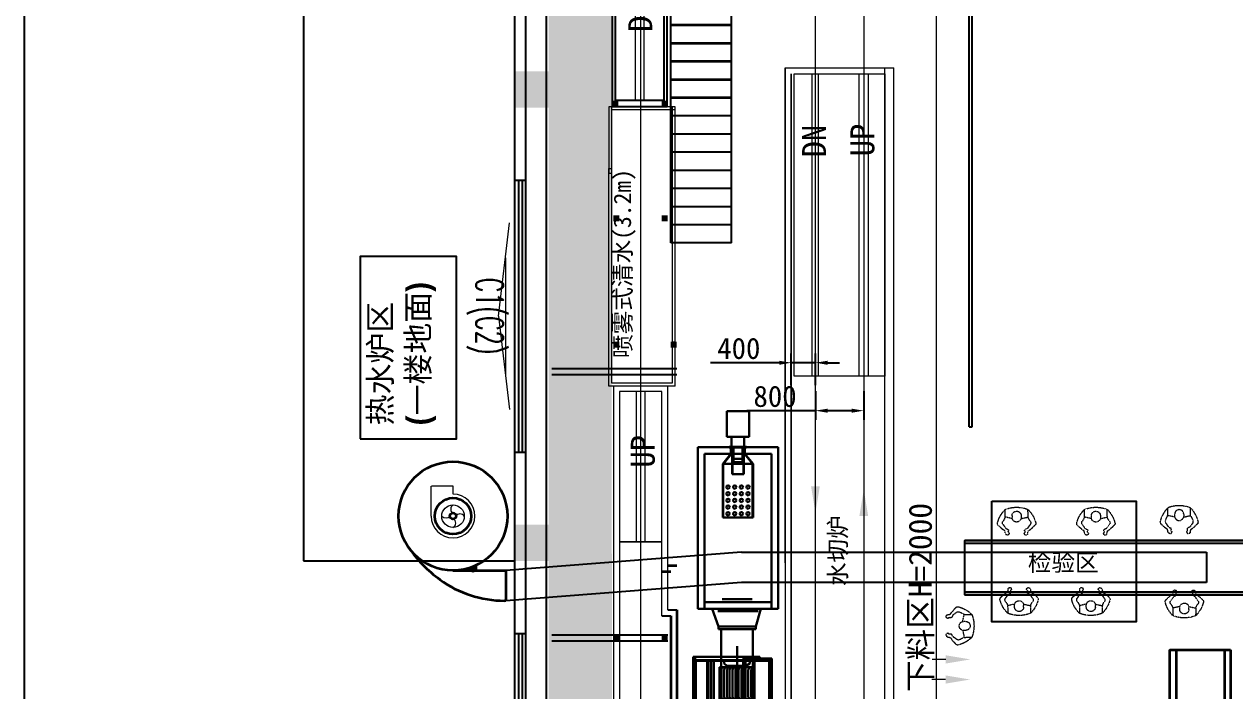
# Model space of a CAD drawing. Header units: millimetres. Extents: x -93009755325 to 1190721, y -74648 to 62868853516.
# Drawn here: x 213480 to 233519, y -49612 to -38585 of the extents above; entities that cross this region are included whole.
import ezdxf
from ezdxf.enums import TextEntityAlignment as Align

# ---------------------------------------------------------------- set-up
doc = ezdxf.new("R2010")
doc.units = ezdxf.units.MM
doc.linetypes.add('PHANTOM2', pattern=[1.25, 0.625, -0.125, 0.125, -0.125, 0.125, -0.125])
doc.layers.get('Defpoints').update_dxf_attribs({"color": 8, "lineweight": 40})
for name, color, linetype, lineweight in [('5', 5, 'PHANTOM2', 5), ('Layer2', 6, 'Continuous', 13), ('Layer6', 3, 'Continuous', 30), ('设备层', 7, 'Continuous', 13)]:
    doc.layers.add(name, color=color, linetype=linetype, lineweight=lineweight)
for name, color, linetype in [('COLUMN', 7, 'Continuous'), ('WALL', 6, 'Continuous'), ('WINDOW', 2, 'Continuous'), ('WINDOW_TEXT', 7, 'Continuous')]:
    doc.layers.add(name, color=color, linetype=linetype)
doc.styles.add('_SIMPLEX', font='SIMPLEX.shx', dxfattribs={"width": 0.6})
doc.styles.add('ISO Proportional', font='isocp.shx', dxfattribs={"bigfont": 'gbcbig.shx'})
doc.styles.add('SIMPLEX', font='SIMPLEX.SHX')
doc.styles.add('style1', font='')
doc.styles.get('style1').set_extended_font_data('FangSong_GB2312')
doc.dimstyles.new('ISO-350', dxfattribs={"dimtxt": 350, "dimasz": 200, "dimexe": 150, "dimexo": 50, "dimgap": 60, "dimtad": 1, "dimdsep": 46, "dimtxsty": 'Standard', "dimcen": 2.5, "dimadec": 0, "dimazin": 0, "dimtfac": 1, "dimtmove": 0, "dimatfit": 3, "dimfxl": 1, "dimarcsym": 0})

# ---------------------------------------------------------------- blocks, each defined once
blk = doc.blocks.new('_WBLK')
for p, q in [((-0.5, 0.5), (0.5, 0.5)), ((0.5, 0.1667), (-0.5, 0.1667)), ((0.5, -0.1667), (-0.5, -0.1667)), ((-0.5, -0.5), (0.5, -0.5))]:
    blk.add_line(p, q)
at = {"layer": 'WINDOW_TEXT', "style": 'SIMPLEX', "flags": 9}
blk.add_attdef('A', text='', height=1, dxfattribs=at).set_placement((0, 1.5), align=Align.MIDDLE)
blk = doc.blocks.new('_FZH')
blk.add_solid([(-0.5, -0.5), (0.5, -0.5), (-0.5, 0.5), (0.5, 0.5)])
blk = doc.blocks.new('R3')
at = {"layer": '5'}
for p, q in [((-252, -268), (-248, -99)), ((-98, -238), (-98, -278)), ((102, -238), (102, -278)), ((256, -268), (252, -99)), ((-410, -445), (-311, -536)), ((-304, -423), (-237, -517)), ((-95, -302), (-252, -268)), ((-237, -517), (-185, -545)), ((99, -302), (256, -268)), ((242, -517), (189, -545)), ((308, -423), (242, -517)), ((414, -445), (315, -536)), ((-255, -575), (-311, -536)), ((-242, -641), (-255, -575)), ((-242, -641), (-231, -656)), ((-208, -665), (-231, -656)), ((-175, -571), (-181, -583)), ((-176, -608), (-160, -626)), ((-160, -626), (-170, -651)), ((181, -608), (165, -626)), ((165, -626), (174, -651)), ((180, -571), (185, -583)), ((212, -665), (236, -656)), ((247, -641), (236, -656)), ((247, -641), (260, -575)), ((260, -575), (315, -536))]:
    blk.add_line(p, q, dxfattribs=at)
for centre, radius, start, end in [((178, -541), 614, 133.9025, 164.8142), ((2, -736), 685, 68.5887, 111.4113), ((2, -238), 100, 0, 180), ((-174, -541), 614, 15.1858, 46.0975), ((-362, -409), 60, 151.784, 217.1893), ((-251, -395), 60, 141.3857, 208.334), ((-529, -183), 290, 322.9556, 342.8949), ((2, -278), 100, 180, 0), ((534, -183), 290, 197.1051, 217.0444), ((255, -395), 60, 331.666, 38.6143), ((366, -409), 60, 322.8107, 28.216), ((-196, -637), 30, 248.0419, 332.1681), ((-194, -563), 20, 336.3947, 64.5612), ((-152, -591), 30, 163.7926, 215.8207), ((201, -637), 30, 207.8319, 291.9581), ((198, -563), 20, 115.4388, 203.6053), ((156, -591), 30, 324.1793, 16.2074)]:
    blk.add_arc(centre, radius, start, end, dxfattribs=at)
blk = doc.blocks.new('gjnxgnnxf')
at = {"layer": '设备层', "color": 0, "lineweight": 35}
for p, q in [((1493501, -62318), (1503501, -62318)), ((1493501, -63318), (1493501, -62318)), ((1503501, -62318), (1503501, -63318)), ((1493501, -62418), (1503501, -62418)), ((1493501, -63218), (1503501, -63218)), ((1503501, -63318), (1493501, -63318))]:
    blk.add_line(p, q, dxfattribs=at)
at = {"layer": '设备层', "color": 0, "lineweight": 35, "insert": (1497481, -62539), "char_height": 400, "width": 8817.29, "attachment_point": 1, "style": 'ISO Proportional'}
blk.add_mtext('{\\fSimSun|b0|i0|c134|p54;补土烘干线}', dxfattribs=at)
blk = doc.blocks.new('rhehshts')
blk.add_lwpolyline([(429650, 254665), (428650, 254665), (428650, 253165), (429650, 253165)], close=True)
at = {"color": 0, "lineweight": 35, "rotation": 270}
blk.add_blockref('gjnxgnnxf', (491968, 1748166), dxfattribs=at)
blk = doc.blocks.new('sascaaaa')
at = {"layer": 'Layer2'}
for p, q in [((437904, 204855), (438454, 204855)), ((438454, 204453), (438454, 204850)), ((438305, 204453), (438454, 204453))]:
    blk.add_line(p, q, dxfattribs=at)
for radius in [207, 49.5]:
    blk.add_circle((437904, 204453), radius, dxfattribs=at)
for centre, radius, start, end in [((437904, 204453), 402, 90, 0), ((437985, 204581), 113, 135.8868, 224.1132), ((437776, 204488), 85.9, 203.5591, 336.4409), ((437850, 204325), 95.2, 304.2036, 55.7964), ((438032, 204401), 94.3, 33.4198, 146.5802)]:
    blk.add_arc(centre, radius, start, end, dxfattribs=at)
blk = doc.blocks.new('ssdgsdgsd')
at = {"color": 6, "lineweight": 35}
blk.add_line((1092869, -176900), (1092869, -177776), dxfattribs=at)
at = {"color": 3, "lineweight": 35}
for p, q in [((1092850, -177231), (1092933, -177231)), ((1092855, -177245), (1092867, -177240)), ((1092861, -177251), (1092855, -177245)), ((1092867, -177240), (1092861, -177251)), ((1092869, -177285), (1092956, -177285)), ((1092889, -177209), (1092889, -177200)), ((1092889, -177200), (1092891, -177202)), ((1092891, -177202), (1092893, -177200)), ((1092891, -177208), (1092891, -177202)), ((1092892, -177273), (1092892, -177189)), ((1092893, -177209), (1092893, -177200))]:
    blk.add_line(p, q, dxfattribs=at)
at = {"color": 0, "lineweight": 35}
for p, q in [((1092369, -177776), (1092369, -177750)), ((1092869, -177776), (1092369, -177776))]:
    blk.add_line(p, q, dxfattribs=at)
at = {"color": 6, "lineweight": 35}
for radius in [900, 300]:
    blk.add_circle((1093769, -176900), radius, dxfattribs=at)
at = {"color": 3, "lineweight": 35}
for centre, radius in [((1093769, -176900), 51.4), ((1092863, -177231), 2.7), ((1092891, -177231), 22.5), ((1092892, -177203), 2.7), ((1092892, -177259), 2.7), ((1092919, -177231), 2.7)]:
    blk.add_circle(centre, radius, dxfattribs=at)
at = {"color": 0, "lineweight": 35}
for centre, radius, start, end in [((1094572, -178046), 2300, 125, 143.7083), ((1094169, -177750), 1800, 143.7083, 180)]:
    blk.add_arc(centre, radius, start, end, dxfattribs=at)
at = {"color": 3, "lineweight": 35}
for radius, start, end in [(31.5, 209.6119, 200.7979), (27.9, 204.7494, 200.636)]:
    blk.add_arc((1092891, -177231), radius, start, end, dxfattribs=at)
at = {"layer": '设备层', "color": 0, "lineweight": 35, "xscale": 0.9000000000232828, "yscale": 0.9000000000123691, "zscale": 0.9000000000123691}
blk.add_blockref('sascaaaa', (699655, -360908), dxfattribs=at)
blk = doc.blocks.new('dfhshezd')
at = {"color": 0, "lineweight": 35}
blk.add_line((1204379, -55968), (1204379, -55268), dxfattribs=at)
at = {"layer": 'Layer6'}
for p, q in [((1203672, -51175), (1204040, -51175)), ((1203672, -51600), (1203672, -51175)), ((1204040, -51600), (1204040, -51175)), ((1203672, -51600), (1204040, -51600)), ((1203749, -51777), (1203749, -51600)), ((1203961, -51777), (1203961, -51600)), ((1203193, -54447), (1203193, -51773)), ((1203193, -51773), (1204519, -51773)), ((1203303, -54447), (1203303, -51884)), ((1203303, -51884), (1204409, -51884)), ((1203740, -51884), (1203607, -52049)), ((1203745, -51886), (1203612, -52053)), ((1203712, -51766), (1203999, -51766)), ((1203712, -51766), (1203712, -51772)), ((1203712, -51770), (1203999, -51770)), ((1203712, -51770), (1203712, -51777)), ((1203712, -51772), (1203999, -51772)), ((1203712, -51777), (1203999, -51777)), ((1203740, -51884), (1203740, -51773)), ((1203743, -51887), (1203743, -51865)), ((1203745, -51886), (1203745, -51773)), ((1203759, -51777), (1203759, -52219)), ((1203764, -51770), (1203764, -52219)), ((1203775, -51777), (1203775, -52022)), ((1203781, -51770), (1203781, -52022)), ((1203930, -51770), (1203930, -52022)), ((1203935, -51777), (1203935, -52022)), ((1203946, -51770), (1203946, -52219)), ((1203952, -51777), (1203952, -52219)), ((1203967, -51886), (1203967, -51773)), ((1204100, -52053), (1203967, -51886)), ((1203972, -51884), (1203972, -51773)), ((1204105, -52049), (1203972, -51884)), ((1203999, -51766), (1203999, -51772)), ((1203999, -51770), (1203999, -51777)), ((1204409, -54447), (1204409, -51884)), ((1204519, -54447), (1204519, -51773)), ((1203607, -52934), (1203607, -52049)), ((1203607, -52049), (1204105, -52049)), ((1203613, -52934), (1203613, -52049)), ((1203764, -51967), (1203946, -51967)), ((1203764, -52022), (1203946, -52022)), ((1204099, -52934), (1204099, -52049)), ((1204105, -52934), (1204105, -52049)), ((1203759, -52219), (1203952, -52219)), ((1203607, -52934), (1204105, -52934)), ((1203594, -54286), (1204092, -54286)), ((1203193, -54447), (1204519, -54447)), ((1203224, -54447), (1204488, -54447)), ((1203303, -54337), (1204409, -54337)), ((1203430, -54447), (1203531, -54738)), ((1203524, -54486), (1204188, -54486)), ((1204237, -54447), (1204150, -54738)), ((1203531, -54738), (1204150, -54738)), ((1203531, -54785), (1203531, -54738)), ((1203531, -54785), (1204150, -54785)), ((1203578, -55939), (1203578, -54769)), ((1204103, -55939), (1204103, -54764)), ((1204150, -54785), (1204150, -54738)), ((1203840, -55588), (1203840, -55063)), ((1203112, -55239), (1203112, -56482)), ((1203112, -55239), (1204219, -55239)), ((1203150, -55239), (1203150, -56482)), ((1203160, -55296), (1203160, -56482)), ((1203160, -55296), (1203944, -55296)), ((1203944, -56006), (1203944, -55268)), ((1203944, -55268), (1204417, -55268)), ((1203944, -55287), (1204417, -55287)), ((1203963, -56006), (1203963, -55287)), ((1204171, -55268), (1204171, -55239)), ((1204181, -55268), (1204181, -55239)), ((1204219, -55268), (1204219, -55239)), ((1204398, -55268), (1204398, -56006)), ((1204417, -55268), (1204417, -56006)), ((1203160, -55306), (1203944, -55306)), ((1203346, -56009), (1203346, -55306)), ((1203368, -56009), (1203368, -55306)), ((1203410, -55958), (1203410, -55306)), ((1203457, -55958), (1203457, -55306)), ((1203552, -55411), (1203944, -55411)), ((1203552, -55939), (1203552, -55411)), ((1203594, -55426), (1203571, -55449)), ((1203571, -55449), (1203571, -55906)), ((1203644, -55426), (1203620, -55449)), ((1203620, -55449), (1203620, -55906)), ((1203628, -55348), (1203628, -55306)), ((1203628, -55348), (1203672, -55392)), ((1203693, -55426), (1203669, -55449)), ((1203669, -55449), (1203669, -55906)), ((1203672, -55392), (1203944, -55392)), ((1203742, -55426), (1203718, -55449)), ((1203718, -55449), (1203718, -55906)), ((1203791, -55426), (1203768, -55449)), ((1203768, -55449), (1203768, -55906)), ((1203840, -55426), (1203817, -55449)), ((1203817, -55449), (1203817, -55906)), ((1203889, -55426), (1203866, -55449)), ((1203866, -55449), (1203866, -55906)), ((1203939, -55426), (1203915, -55449)), ((1203915, -55449), (1203915, -55906)), ((1203982, -56006), (1203982, -55306)), ((1203982, -55306), (1204379, -55306)), ((1203982, -55392), (1203985, -55392)), ((1203982, -55411), (1204129, -55411)), ((1204053, -55348), (1203985, -55392)), ((1204046, -55426), (1204023, -55449)), ((1204023, -55449), (1204023, -55906)), ((1204053, -55348), (1204053, -55306)), ((1204096, -55426), (1204072, -55449)), ((1204072, -55449), (1204072, -55906)), ((1204129, -55939), (1204129, -55306)), ((1203840, -56482), (1203840, -55565)), ((1204379, -55593), (1204379, -56006)), ((1203594, -55929), (1203571, -55906)), ((1203644, -55929), (1203620, -55906)), ((1203693, -55929), (1203669, -55906)), ((1203742, -55929), (1203718, -55906)), ((1203791, -55929), (1203768, -55906)), ((1203840, -55929), (1203817, -55906)), ((1203889, -55929), (1203866, -55906)), ((1203939, -55929), (1203915, -55906)), ((1204046, -55929), (1204023, -55906)), ((1204096, -55929), (1204072, -55906)), ((1203160, -55958), (1203944, -55958)), ((1203160, -55968), (1204379, -55968)), ((1203160, -56015), (1204171, -56015)), ((1203434, -56083), (1203169, -56083)), ((1203169, -56083), (1203169, -56387)), ((1203209, -56043), (1203394, -56043)), ((1203301, -56035), (1203301, -56562)), ((1203330, -56058), (1203330, -56091)), ((1203434, -56083), (1203434, -56387)), ((1203552, -55939), (1203944, -55939)), ((1203699, -56426), (1203699, -56015)), ((1203705, -56090), (1203758, -56090)), ((1203717, -56053), (1203963, -56053)), ((1203717, -56128), (1203717, -56053)), ((1203729, -56137), (1203729, -56040)), ((1203741, -56128), (1203741, -56053)), ((1203812, -56053), (1203812, -56015)), ((1203869, -56053), (1203869, -56015)), ((1203930, -56090), (1203974, -56090)), ((1203940, -56128), (1203940, -56053)), ((1203944, -55987), (1204417, -55987)), ((1203944, -56006), (1204417, -56006)), ((1203952, -56146), (1203952, -56042)), ((1203963, -56128), (1203963, -56053)), ((1203982, -55939), (1204129, -55939)), ((1203987, -56426), (1203987, -56015)), ((1203987, -56040), (1204171, -56040)), ((1204171, -56482), (1204171, -56006)), ((1204181, -56482), (1204181, -56006)), ((1204219, -56482), (1204219, -56006)), ((1203191, -56368), (1203191, -56108)), ((1203213, -56368), (1203213, -56108)), ((1203235, -56368), (1203235, -56108)), ((1203257, -56368), (1203257, -56108)), ((1203279, -56368), (1203279, -56108)), ((1203324, -56368), (1203324, -56108)), ((1203390, -56368), (1203390, -56108)), ((1203412, -56368), (1203412, -56108)), ((1203717, -56128), (1203963, -56128)), ((1203729, -56402), (1203729, -56306)), ((1203812, -56318), (1203812, -56128)), ((1203869, -56318), (1203869, -56128)), ((1203952, -56405), (1203952, -56303)), ((1203112, -56482), (1203216, -56482)), ((1203160, -56426), (1203273, -56426)), ((1203434, -56387), (1203169, -56387)), ((1203198, -56416), (1203404, -56416)), ((1203216, -56449), (1203386, -56449)), ((1203216, -56449), (1203216, -56544)), ((1203216, -56468), (1203934, -56468)), ((1203216, -56487), (1203934, -56487)), ((1203216, -56506), (1203934, -56506)), ((1203273, -56416), (1203273, -56449)), ((1203330, -56426), (1204171, -56426)), ((1203386, -56449), (1203386, -56468)), ((1203386, -56487), (1203386, -56506)), ((1203706, -56356), (1203752, -56356)), ((1203717, -56318), (1203963, -56318)), ((1203717, -56393), (1203717, -56318)), ((1203717, -56393), (1203963, -56393)), ((1203740, -56449), (1203934, -56449)), ((1203740, -56449), (1203740, -56468)), ((1203740, -56487), (1203740, -56506)), ((1203741, -56393), (1203741, -56318)), ((1203812, -56426), (1203812, -56393)), ((1203869, -56426), (1203869, -56393)), ((1203930, -56356), (1203973, -56356)), ((1203934, -56449), (1203934, -56544)), ((1203934, -56482), (1204219, -56482)), ((1203940, -56393), (1203940, -56318)), ((1203963, -56393), (1203963, -56318)), ((1203216, -56525), (1203934, -56525)), ((1203216, -56544), (1203386, -56544)), ((1203386, -56525), (1203386, -56544)), ((1203740, -56525), (1203740, -56544)), ((1203740, -56544), (1203934, -56544))]:
    blk.add_line(p, q, dxfattribs=at)
for centre, radius in [((1203691, -52432), 27.6), ((1203802, -52432), 27.6), ((1203913, -52432), 27.6), ((1204023, -52432), 27.6), ((1203691, -52543), 27.6), ((1203691, -52653), 27.6), ((1203802, -52543), 27.6), ((1203802, -52653), 27.6), ((1203913, -52543), 27.6), ((1203913, -52653), 27.6), ((1204023, -52543), 27.6), ((1204023, -52653), 27.6), ((1203691, -52764), 27.6), ((1203691, -52874), 27.6), ((1203802, -52764), 27.6), ((1203802, -52874), 27.6), ((1203913, -52764), 27.6), ((1203913, -52874), 27.6), ((1204023, -52764), 27.6), ((1204023, -52874), 27.6), ((1203963, -55287), 7.57), ((1204101, -55287), 7.57), ((1204190, -55285), 7.57), ((1204303, -55285), 7.57), ((1204398, -55287), 7.57), ((1203963, -55399), 7.57), ((1204397, -55399), 7.57), ((1203963, -55527), 7.57), ((1204397, -55527), 7.57), ((1203729, -56090), 7.57), ((1203952, -56090), 7.57), ((1203965, -55988), 7.57), ((1204078, -55988), 7.57), ((1204190, -55988), 7.57), ((1204303, -55988), 7.57), ((1204397, -55988), 7.57), ((1203729, -56356), 7.57), ((1203952, -56356), 7.57)]:
    blk.add_circle(centre, radius, dxfattribs=at)
for centre, radius, start, end in [((1203209, -56083), 39.7, 90, 180), ((1203394, -56083), 39.7, 0, 90), ((1203198, -56387), 29.3, 180, 270), ((1203404, -56387), 29.3, 270, 0)]:
    blk.add_arc(centre, radius, start, end, dxfattribs=at)
blk = doc.blocks.new('*D709')
at = {"color": 0, "lineweight": -2}
for p, q in [((226577, -44655), (226577, -45128)), ((227377, -44655), (227377, -45128)), ((226577, -44978), (225441, -44978)), ((227177, -44978), (226777, -44978))]:
    blk.add_line(p, q, dxfattribs=at)
at = {"color": 0}
for points in [[(226777, -44945), (226777, -45012), (226577, -44978)], [(227177, -45012), (227177, -44945), (227377, -44978)]]:
    blk.add_solid(points, dxfattribs=at)
at = {"layer": 'Defpoints', "color": 0}
for p in [(226577, -44605), (227377, -44605), (226577, -44978)]:
    blk.add_point(p, dxfattribs=at)
at = {"color": 0, "insert": (225909, -44743), "char_height": 350, "attachment_point": 5}
blk.add_mtext('800', dxfattribs=at)
blk = doc.blocks.new('*D710')
at = {"color": 0, "lineweight": -2}
for p, q in [((226177, -44555), (226177, -44035)), ((226577, -44555), (226577, -44035)), ((225977, -44185), (224841, -44185)), ((226577, -44185), (226177, -44185)), ((226777, -44185), (226977, -44185))]:
    blk.add_line(p, q, dxfattribs=at)
at = {"color": 0}
for points in [[(225977, -44219), (225977, -44152), (226177, -44185)], [(226777, -44152), (226777, -44219), (226577, -44185)]]:
    blk.add_solid(points, dxfattribs=at)
at = {"layer": 'Defpoints', "color": 0}
for p in [(226177, -44185), (226177, -44605), (226577, -44605)]:
    blk.add_point(p, dxfattribs=at)
at = {"color": 0, "insert": (225309, -43950), "char_height": 350, "attachment_point": 5}
blk.add_mtext('400', dxfattribs=at)
blk = doc.blocks.new('erererbeb')
at = {"color": 0, "lineweight": 13}
for p, q in [((412697, 81360), (412697, 83410)), ((416697, 83410), (412697, 83410)), ((416697, 83160), (416697, 83410)), ((412797, 83310), (412797, 81460)), ((424508, 83160), (416697, 83160)), ((416697, 83160), (421886, 83160)), ((432697, 83160), (424508, 83160)), ((424508, 83160), (432697, 83160)), ((432697, 83160), (432697, 81360)), ((416597, 83060), (432597, 83060)), ((432597, 83060), (416597, 83060)), ((412697, 81510), (432697, 81510)), ((412697, 81360), (432697, 81360))]:
    blk.add_line(p, q, dxfattribs=at)
blk.add_line((412697, 81360), (412697, 83410))
at = {"color": 4, "lineweight": 13}
for p, q in [((415195, 82860), (413697, 82860)), ((416288, 82668), (415285, 82852)), ((416378, 82660), (432697, 82660)), ((432597, 82660), (432697, 82660)), ((432697, 81860), (413697, 81860))]:
    blk.add_line(p, q, dxfattribs=at)
at = {"color": 0, "lineweight": 13}
blk.add_lwpolyline([(416597, 83060), (416597, 83310), (412797, 83310)], dxfattribs=at)
for points in [[(427597, 81510), (427597, 83010), (432597, 83010), (432597, 81510)], [(427597, 82614), (427597, 82714), (432597, 82714), (432597, 82614)], [(427597, 81788), (427597, 81938), (432597, 81938), (432597, 81788)]]:
    blk.add_lwpolyline(points, close=True, dxfattribs=at)
at = {"color": 4, "lineweight": 13}
for centre, start, end in [((413697, 82360), 90, 270), ((415195, 82360), 79.6231, 90), ((416378, 83160), 259.6231, 270)]:
    blk.add_arc(centre, 500, start, end, dxfattribs=at)
at = {"lineweight": 13, "char_height": 396.9, "width": 10116.25, "attachment_point": 1}
for s, insert in [('{\\fSimSun|b0|i0|c134|p54;DN}', (431213, 82882)), ('{\\fSimSun|b0|i0|c134|p54;UP}', (431232, 82082))]:
    blk.add_mtext(s, dxfattribs=dict(at, insert=insert))
blk = doc.blocks.new('rtuje66jerd')
for points in [[(437193, 72483), (443793, 72483), (443793, 71583), (437193, 71583)], [(437293, 72433), (443693, 72433), (443693, 71633), (437293, 71633)]]:
    blk.add_lwpolyline(points, close=True)
at = {"color": 5, "lineweight": 13}
for points in [[(437293, 72108), (437293, 71958), (439744, 71958), (439744, 72108)], [(441244, 72108), (441244, 71958), (443693, 71958), (443693, 72108)]]:
    blk.add_lwpolyline(points, close=True, dxfattribs=at)
at = {"lineweight": 13, "char_height": 396.9, "width": 10116.25, "attachment_point": 1}
for s, insert in [('{\\fSimSun|b0|i0|c134|p54;DN}', (438429, 72220)), ('{\\fSimSun|b0|i0|c134|p54;UP}', (442029, 72095))]:
    blk.add_mtext(s, dxfattribs=dict(at, insert=insert))
blk = doc.blocks.new('rwthrrehre')
blk.add_blockref('rtuje66jerd', (-6195, 17588))
at = {"color": 115, "lineweight": 13, "insert": (433495, 89723), "char_height": 143.38, "width": 3654.49, "attachment_point": 1}
blk.add_mtext('{\\fSimSun|b0|i0|c134|p54;游浸式清水(1.5m)}', dxfattribs=at)
blk = doc.blocks.new('erhherherhe')
for p, q in [((411383, 71817), (411383, 72817)), ((411383, 72817), (415284, 72817)), ((411683, 71817), (411683, 72817)), ((411983, 71817), (411983, 72817)), ((412283, 71817), (412283, 72817)), ((412583, 71817), (412583, 72817)), ((412883, 71817), (412883, 72817)), ((413183, 71817), (413183, 72817)), ((413483, 71817), (413483, 72817)), ((413783, 71817), (413783, 72817)), ((411383, 71817), (415284, 71817))]:
    blk.add_line(p, q)
at = {"color": 0, "lineweight": 35}
for p, q in [((413783, 71817), (413783, 72817)), ((414083, 71817), (414083, 72817)), ((414383, 71817), (414383, 72817)), ((414683, 71817), (414683, 72817)), ((414983, 71817), (414983, 72817)), ((415283, 71817), (415283, 72817))]:
    blk.add_line(p, q, dxfattribs=at)

msp = doc.modelspace()

# ---------------------------------------------------------------- hatches: boundary and pattern name
h = msp.add_hatch()
h.set_pattern_fill('GRASS', color=250, scale=10)
h.set_pattern_definition([(90, (309237.57, -472202.54), (-179.60512, 179.60512), [47.625, -311.58524]), (45, (309237.57, -472202.54), (-179.60512, 179.60512), [47.625, -206.375]), (135, (309237.57, -472202.54), (-179.60512, -179.60512), [47.625, -206.375])])
h.paths.add_polyline_path([(222163.768, -60793.282), (223209.67, -60793.282), (223204.783, -35479.901), (222163.768, -35479.901)])

# ---------------------------------------------------------------- linework, layer by layer
at = {"color": 250, "lineweight": -3}
for p, q in [((218101.95, -9573.101), (218101.95, -47463.101)), ((221601.95, -45663.101), (221601.95, -41163.101)), ((221661.95, -41163.101), (221661.95, -45663.101)), ((221721.95, -41163.101), (221721.95, -45663.101)), ((221781.95, -45663.101), (221781.95, -41163.101)), ((218101.95, -47463.101), (221601.95, -47463.101)), ((225353.405, -47321.252), (221453.523, -47621.725)), ((225353.405, -47321.252), (233049.043, -47321.252)), ((233049.043, -47321.252), (233049.043, -47821.252)), ((225353.405, -47821.252), (221453.523, -48121.725)), ((233049.043, -47821.252), (225353.405, -47821.252)), ((221601.95, -53163.101), (221601.95, -48663.101)), ((221661.95, -48663.101), (221661.95, -53163.101)), ((221721.95, -48663.101), (221721.95, -53163.101)), ((221781.95, -53163.101), (221781.95, -48663.101))]:
    msp.add_line(p, q, dxfattribs=at)
at = {"color": 250}
for p, q in [((229123.457, -45243.42), (229123.457, -9547.711)), ((229173.457, -45243.42), (229173.457, -9547.711)), ((222127.471, -60817.16), (222127.471, -11180.113)), ((224282.275, -44283.52), (222216.511, -44283.52)), ((224282.275, -44383.52), (222216.511, -44383.52)), ((229123.457, -45243.42), (229173.457, -45243.42)), ((224132.275, -48274.252), (224282.275, -48274.252)), ((224032.275, -48374.252), (224182.275, -48374.252)), ((224132.275, -48692.9), (222216.511, -48692.9)), ((224132.275, -48792.9), (222216.511, -48792.9))]:
    msp.add_line(p, q, dxfattribs=at)
at = {"color": 250, "lineweight": 13}
for p, q in [((227377.457, -11188.178), (227377.457, -39305.383)), ((228579.395, -59429.342), (228579.395, -11055.38)), ((223682.275, -11480.327), (223682.275, -59429.342)), ((226577.457, -39305.383), (226577.457, -11480.327)), ((224207.662, -39949.79), (224207.662, -44522.605)), ((224257.662, -44572.605), (224257.662, -39949.79)), ((224207.662, -43839.531), (224257.662, -43839.531))]:
    msp.add_line(p, q, dxfattribs=at)
at = {"color": 250, "lineweight": 35}
for p, q in [((224032.275, -47641.178), (224182.275, -47641.178)), ((224132.275, -47541.178), (224282.275, -47541.178)), ((224282.275, -48274.252), (224282.275, -51474.252)), ((224182.275, -48374.252), (224182.275, -51374.252))]:
    msp.add_line(p, q, dxfattribs=at)
at = {"color": 250, "linetype": 'ByBlock', "lineweight": 13}
for p, q in [((228735.018, -49092.93), (228508.994, -49092.93)), ((228730.606, -49425.405), (228504.583, -49425.405))]:
    msp.add_line(p, q, dxfattribs=at)
msp.add_lwpolyline([(213480.487, -74648.031), (267632.79, -74648.031), (267632.79, 2588.378), (213480.487, 2588.378)], close=True)
at = {"color": 250, "lineweight": 13}
for points in [[(224257.662, -39949.79), (223157.662, -39949.79), (223157.662, -41049.79), (223207.662, -41049.79)], [(223207.662, -44522.605), (223207.662, -44522.605), (223207.662, -39949.79)], [(224257.662, -39999.79), (223207.662, -39999.79)], [(224257.662, -44572.605), (223157.662, -44572.605), (223157.662, -40969.959), (223207.662, -40969.959)], [(223207.662, -44572.605), (223157.662, -44572.605), (223157.662, -40969.959), (223199.761, -40969.959)], [(224207.662, -41599.79), (224207.662, -44522.605), (223207.662, -44522.605), (223207.662, -41012.058)], [(224132.275, -48274.252), (224132.275, -44572.605), (223232.275, -44572.605), (223232.275, -54274.252)], [(224032.275, -48374.252), (224032.275, -47147.18), (223332.275, -47147.18), (223332.275, -54374.252)]]:
    msp.add_lwpolyline(points, dxfattribs=at)
at = {"color": 250}
msp.add_lwpolyline([(219043.08, -45445.662), (220637.688, -45445.662), (220637.688, -42428.31), (219043.08, -42428.31)], close=True, dxfattribs=at)
at = {"color": 250, "lineweight": 13}
for points in [[(223332.275, -47147.18), (224032.275, -47147.18), (224032.275, -44662.233), (223332.275, -44662.233)], [(223607.275, -47147.18), (223757.275, -47147.18), (223757.275, -44662.233), (223607.275, -44662.233)]]:
    msp.add_lwpolyline(points, close=True, dxfattribs=at)
at = {"color": 250, "lineweight": -3}
for points in [[(229495.261, -46477.405), (231888.567, -46477.405), (231888.567, -48469.646), (229495.261, -48469.646)], [(234049.043, -48026.389), (229049.043, -48026.389), (229049.043, -47126.389), (234049.043, -47126.389)]]:
    msp.add_lwpolyline(points, close=True, dxfattribs=at)
for points in [[(221601.95, -39363.101), (221601.95, -39963.101), (222201.95, -39363.101), (222201.95, -39963.101)], [(221601.95, -46863.101), (221601.95, -47463.101), (222201.95, -46863.101), (222201.95, -47463.101)]]:
    msp.add_solid(points, dxfattribs=at)
at = {"color": 250}
for points in [[(223216.511, -39949.493), (223316.511, -39949.493), (223216.511, -39849.493), (223316.511, -39849.493)], [(223216.511, -39949.493), (223316.511, -39949.493), (223216.511, -39849.493), (223316.511, -39849.493)], [(224032.275, -39949.493), (224132.275, -39949.493), (224032.275, -39849.493), (224132.275, -39849.493)], [(224032.275, -39949.493), (224132.275, -39949.493), (224032.275, -39849.493), (224132.275, -39849.493)], [(223232.275, -41844.126), (223332.275, -41844.126), (223232.275, -41744.126), (223332.275, -41744.126)], [(223232.275, -41844.126), (223332.275, -41844.126), (223232.275, -41744.126), (223332.275, -41744.126)], [(224032.275, -41846.687), (224132.275, -41846.687), (224032.275, -41746.687), (224132.275, -41746.687)], [(224032.275, -41846.687), (224132.275, -41846.687), (224032.275, -41746.687), (224132.275, -41746.687)], [(223232.275, -43933.816), (223332.275, -43933.816), (223232.275, -43833.816), (223332.275, -43833.816)], [(223232.275, -43933.816), (223332.275, -43933.816), (223232.275, -43833.816), (223332.275, -43833.816)], [(224182.275, -43933.816), (224282.275, -43933.816), (224182.275, -43833.816), (224282.275, -43833.816)], [(224182.275, -43933.816), (224282.275, -43933.816), (224182.275, -43833.816), (224282.275, -43833.816)], [(223232.275, -48792.9), (223332.275, -48792.9), (223232.275, -48692.9), (223332.275, -48692.9)], [(223232.275, -48792.9), (223332.275, -48792.9), (223232.275, -48692.9), (223332.275, -48692.9)], [(224032.275, -48792.9), (224132.275, -48792.9), (224032.275, -48692.9), (224132.275, -48692.9)], [(224032.275, -48792.9), (224132.275, -48792.9), (224032.275, -48692.9), (224132.275, -48692.9)]]:
    msp.add_solid(points, dxfattribs=at)
at = {"color": 250, "lineweight": 13}
for points in [[(226650.257, -46229.325), (226577.457, -46666.125), (226504.657, -46229.325)], [(227450.284, -46722.38), (227377.484, -46285.58), (227304.684, -46722.38)]]:
    msp.add_solid(points, dxfattribs=at)
at = {"color": 250, "linetype": 'ByBlock', "lineweight": 13}
for points in [[(228735.018, -49024.89), (229143.258, -49092.93), (228735.018, -49160.97)], [(228730.606, -49357.365), (229138.846, -49425.405), (228730.606, -49493.445)]]:
    msp.add_solid(points, dxfattribs=at)
at = {"layer": 'Layer2', "color": 250, "lineweight": -3}
for p, q in [((234049.043, -47126.389), (229049.043, -47126.389)), ((234049.043, -47176.389), (229049.043, -47176.389)), ((229049.043, -47976.389), (234049.043, -47976.389)), ((229049.043, -48026.389), (234049.043, -48026.389))]:
    msp.add_line(p, q, dxfattribs=at)
at = {"layer": 'WALL', "color": 250, "lineweight": -3}
for p, q in [((221601.95, -41163.101), (221601.95, -38163.101)), ((221781.95, -41163.101), (221781.95, -38163.101)), ((221601.95, -41163.101), (221781.95, -41163.101)), ((221601.95, -48663.101), (221601.95, -45663.101)), ((221601.95, -45663.101), (221781.95, -45663.101)), ((221601.95, -48663.101), (221601.95, -45663.101)), ((221601.95, -45663.101), (221781.95, -45663.101)), ((221601.95, -48663.101), (221601.95, -45663.101)), ((221601.95, -45663.101), (221781.95, -45663.101)), ((221781.95, -48663.101), (221781.95, -45663.101)), ((221781.95, -48663.101), (221781.95, -45663.101)), ((221781.95, -48663.101), (221781.95, -45663.101)), ((221601.95, -48663.101), (221781.95, -48663.101))]:
    msp.add_line(p, q, dxfattribs=at)

# ---------------------------------------------------------------- block references
at = {"color": 250, "rotation": 90}
for name, p in [('rwthrrehre', (313287.486, -470947.227)), ('erhherherhe', (297002.349, -453586.388)), ('erererbeb', (309237.567, -472002.544))]:
    msp.add_blockref(name, p, dxfattribs=at)
at = {"color": 250, "lineweight": 35}
msp.add_blockref('dfhshezd', (-978561.032, 6190.23), dxfattribs=at)
at = {"color": 250, "lineweight": -3, "rotation": 90}
msp.add_blockref('ssdgsdgsd', (43677.893, -1140490.567), dxfattribs=at)
at = {"color": 250, "lineweight": -3, "yscale": 0.7487999999430031, "zscale": 0.7488000000000004}
for p, xscale in [((229908.933, -46537.39), -0.7487999999430031), ((231220.286, -46537.65), -0.7487999999430031), ((232596.432, -46512.203), 0.7487999999430031)]:
    msp.add_blockref('R3', p, dxfattribs=dict(at, xscale=xscale))
at = {"color": 250, "lineweight": -3, "xscale": -0.7487999999430031, "yscale": 0.7487999999430031, "zscale": 0.7488000000000004}
for p, rotation in [((229947.112, -48404.267), 180), ((231134.448, -48404.267), 180), ((232681.671, -48444.079), 180), ((229240.213, -48539.557), 270)]:
    msp.add_blockref('R3', p, dxfattribs=dict(at, rotation=rotation))
at = {"color": 250, "lineweight": -3}
msp.add_blockref('rhehshts', (-196204.172, -303600.366), dxfattribs=at)
at = {"layer": 'COLUMN', "color": 250, "lineweight": -3, "xscale": 600, "yscale": 600, "zscale": 600, "rotation": 270}
msp.add_blockref('_FZH', (221901.95, -47163.101), dxfattribs=at)
msp.add_blockref('_FZH', (221901.95, -47163.101), dxfattribs=at)
at = {"layer": 'WINDOW', "color": 250, "lineweight": -3}
ref = msp.add_blockref('_WBLK', (221691.95, -43413.101), dxfattribs=dict(at, xscale=4500, yscale=180, zscale=4500, rotation=90))
ref.add_attrib('A', 'C1(C2)', dxfattribs={"layer": 'WINDOW_TEXT', "height": 450, "rotation": 270, "style": '_SIMPLEX', "width": 0.6, "flags": 8}).set_placement((221151.95, -43413.101), align=Align.MIDDLE)
ref = msp.add_blockref('_WBLK', (221691.95, -50913.101), dxfattribs=dict(at, xscale=4500, yscale=180, zscale=4500, rotation=90))
ref.add_attrib('A', 'C1(C2)', dxfattribs={"layer": 'WINDOW_TEXT', "height": 450, "rotation": 270, "style": '_SIMPLEX', "width": 0.6, "flags": 8}).set_placement((221151.95, -50913.101), align=Align.MIDDLE)

# ---------------------------------------------------------------- texts
at = {"color": 250, "lineweight": 13, "rotation": 90}
for s, insert, char_height, width, attachment_point in [('{\\fSimSun|b0|i0|c134|p54;喷雾式清水(3.2m)}', (223238.218, -44107.491), 286.76025, 7308.98915, 1), ('{\\fSimSun|b0|i0|c134|p54;UP}', (223520.809, -45921.474), 396.9, 10116.24796, 1), ('{\\fSimSun|b0|i0|c134|p54;下料区H=2000}', (228544.97, -49631.791), 382.725, 9833.95339, 7), ('{\\fSimSun|b0|i0|c134|p54;水切炉}', (226802.49, -47880.619), 286.76025, 7308.98915, 1)]:
    msp.add_mtext(s, dxfattribs=dict(at, insert=insert, char_height=char_height, width=width, attachment_point=attachment_point))
at = {"color": 250, "lineweight": -3, "insert": (219184.745, -45221.099), "char_height": 375, "width": 5853.97459, "attachment_point": 1, "rotation": 90, "style": 'style1'}
msp.add_mtext('\\pt1303,1678,2250,2792;{\\fPMingLiU|b1|i0|c134|p48;热水炉区\\P(一楼地面)}', dxfattribs=at)
at = {"color": 250, "lineweight": -3, "insert": (230092.439, -47346.171), "char_height": 286.76025, "width": 7308.98915, "attachment_point": 1}
msp.add_mtext('{\\fSimSun|b0|i0|c134|p54;检验区}', dxfattribs=at)
at = {"layer": 'WINDOW_TEXT', "color": 250, "lineweight": -3, "style": 'SIMPLEX', "width": 25, "flags": 9}
msp.add_attdef('A', text='', height=180, rotation=90, dxfattribs=at).set_placement((221421.95, -43413.101), align=Align.MIDDLE)

# ---------------------------------------------------------------- dimensions: what is measured, and where the dimension line sits
at = {"color": 250}
for base, p1, p2, picture, middle in [((226177.457, -44185.472), (226577.457, -44605.383), (226177.457, -44605.383), '*D710', (225309.123, -43950.472)), ((226577.457, -44978.286), (227377.457, -44605.383), (226577.457, -44605.383), '*D709', (225909.123, -44743.286))]:
    dim = msp.add_linear_dim(base=base, p1=p1, p2=p2, dimstyle='ISO-350', dxfattribs=at)
    dim.commit()
    dim.dimension.update_dxf_attribs({"geometry": picture, "text_midpoint": middle})

doc.saveas('drawing.dxf')
